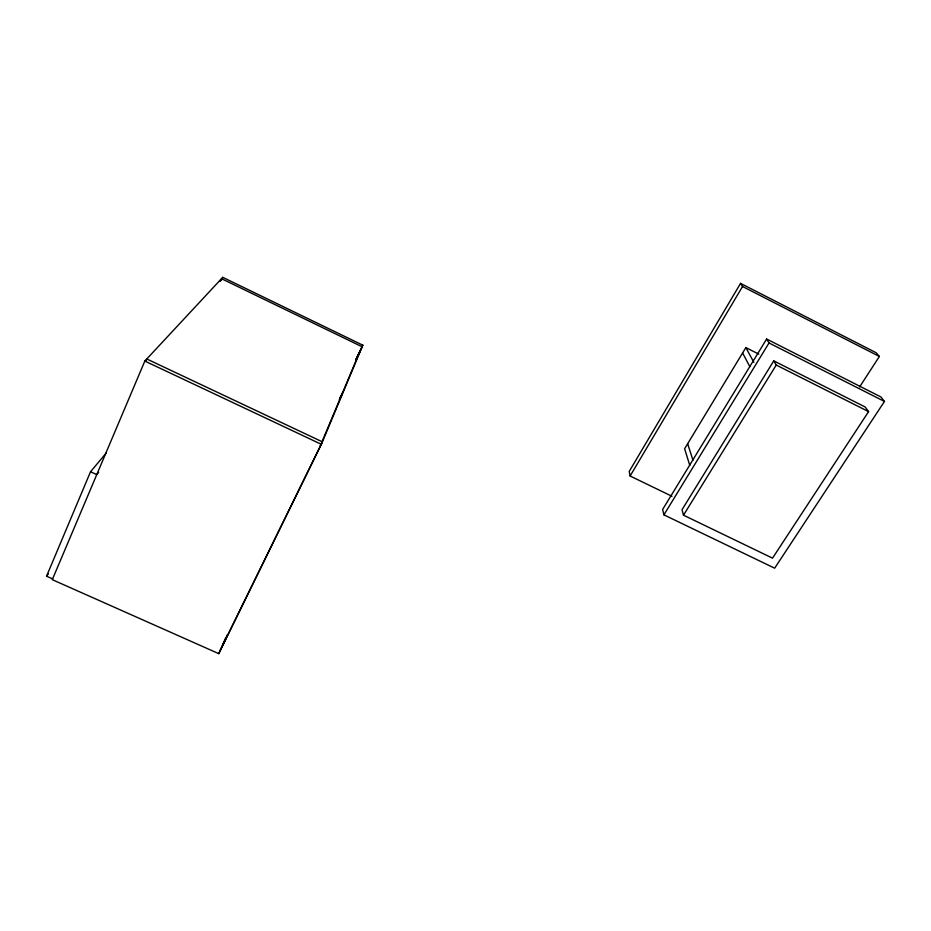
<?xml version="1.0" encoding="UTF-8"?>
<svg xmlns="http://www.w3.org/2000/svg" width="931" height="931" viewBox="0 0 931 931"><rect width="100%" height="100%" fill="white"/><g stroke="black" fill="none" stroke-linecap="round" stroke-linejoin="round"><path stroke-width="1.4" d="M321.358 444.32L362.834 345.192L222.753 277.345L144.829 361.065L52.287 579.664L218.773 653.655L321.358 444.32L144.829 361.065M319.624 447.497L359.866 351.476M52.648 578.919L46.55 576.208L90.528 471.761L106.309 452.92M145.783 361.344L146.784 358.982L322.382 441.853L220.205 650.373M220.344 281.337L221.497 278.683L362.159 346.786L355.817 359.785M221.59 280.01L222.753 277.345M218.773 653.655L225.43 638.503M222.637 645.427L227.292 634.826M355.817 359.552L362.834 345.192M340.176 397.595L342.713 392.405M339.338 399.585L341.886 394.383M859.616 386.947L879.364 356.468L876.176 352.756L740.552 283.373L629.228 471.412L630.112 476.009L671.961 496.27M630.112 476.009L742.531 286.492L740.552 283.373M758.812 354.141L745.847 347.589L684.611 448.765L689.79 465.395M766.62 339.024L662.639 509.466L663.919 514.855L774.662 568.189L884.45 401.447L880.935 396.967L766.62 339.024L769.018 342.969L884.45 401.447M663.919 514.855L769.018 342.969M773.766 360.856L682.016 509.734L683.494 515.18L772.521 558.146L868.576 411.63L865.19 407.01L773.766 360.856L776.256 365.045L868.576 411.63M683.494 515.18L776.256 365.045M46.55 576.208L48.307 573.915M98.639 472.401L96.812 474.635L90.528 471.761M742.531 286.492L879.364 356.468M745.847 347.589L753.877 362.368M742.601 352.954L749.839 366.663M687.66 443.715L692.955 460.205"/></g></svg>
